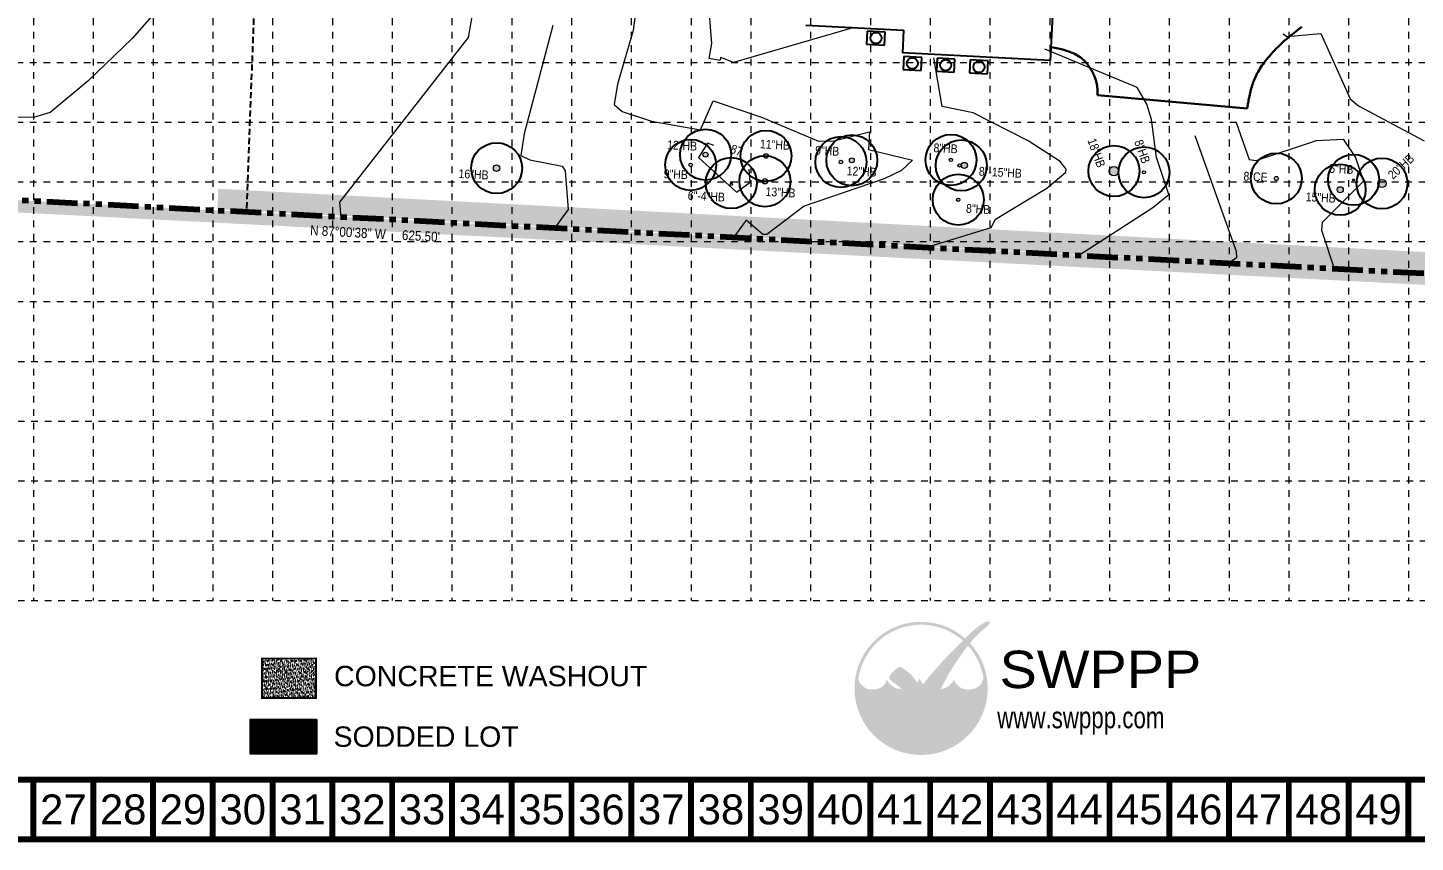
# Model space of a CAD drawing. Extents: x -66 to 9312, y 2290 to 8156.
# Drawn here: x 3878 to 7273, y 2290 to 4284 of the extents above; entities that cross this region are included whole.
import ezdxf
from ezdxf.enums import TextEntityAlignment as Align

# ---------------------------------------------------------------- set-up
doc = ezdxf.new("R2010")
doc.units = 0
doc.header["$LTSCALE"] = 120
doc.header["$MEASUREMENT"] = 0
for name, pattern in [('HIDDEN', [0.375, 0.125, -0.125, 0.125]), ('HIDDEN2', [0.1875, 0.125, -0.0625]), ('PHANTOM2', [1.25, 0.625, -0.125, 0.125, -0.125, 0.125, -0.125])]:
    doc.linetypes.add(name, pattern=pattern)
for name, color, linetype, lineweight in [('A-Anno-Note', 211, 'CONTINUOUS', 30), ('A-PROP', 60, 'PHANTOM2', 80), ('A-PROP-Esmt', 10, 'HIDDEN2', 25), ('A-PROP-Road', 112, 'CONTINUOUS', 30), ('A-Wall-Blow', 30, 'CONTINUOUS', 25), ('CTEXT', 4, 'CONTINUOUS', 25), ('CTR', 4, 'CONTINUOUS', 9), ('TREE', 2, 'CONTINUOUS', 20)]:
    doc.layers.add(name, color=color, linetype=linetype, lineweight=lineweight)
for name, color, linetype in [('AC', 7, 'CONTINUOUS'), ('BASE', 7, 'CONTINUOUS'), ('GRID', 254, 'HIDDEN'), ('HIDE3', 74, 'CONTINUOUS'), ('LEGEND', 7, 'CONTINUOUS'), ('LIMITS OF DISTURBANCE', 1, 'HIDDEN'), ('LOGO', 7, 'CONTINUOUS'), ('SILT FENCE', 200, 'CONTINUOUS')]:
    doc.layers.add(name, color=color, linetype=linetype)
doc.styles.add("L200'", font='ARIAL.TTF', dxfattribs={"height": 0.001969})
doc.styles.add('LOGO1', font='ROCKEB.TTF', dxfattribs={"height": 25})
doc.styles.get("Standard").update_dxf_attribs({"font": 'ARIAL.TTF', "width": 0.85})

# ---------------------------------------------------------------- blocks, each defined once
blk = doc.blocks.new('new logo')
at = {"layer": 'LOGO'}
h = blk.add_hatch(color=170, dxfattribs=at)
h.paths.add_polyline_path([(67.4, 44.1), (66.8, 44.7), (66.3, 45.2), (66, 45.8), (65.5, 46.4), (65.1, 47.2), (64.7, 47.9), (64.4, 48.5), (64.2, 49), (63.9, 49.6), (63.7, 50.1), (63.3, 51), (62.9, 52), (62.6, 52.8), (62.4, 53.3), (62.2, 53.7), (62.1, 54.2), (61.9, 54.7), (61.7, 55.2), (61.5, 55.7), (61.3, 56.3), (61, 56.8), (60.8, 57.4), (60.5, 57.9), (60.2, 58.5), (60, 59.1), (59.7, 59.6), (59.3, 60.2), (59, 60.8), (58.7, 61.3), (58.3, 61.9), (58, 62.4), (57.6, 62.9), (57.3, 63.4), (56.9, 63.9), (56.6, 64.3), (56.3, 64.7), (55.9, 65.1), (55.6, 65.5), (55.2, 65.9), (54.9, 66.2), (54, 66.2), (52.9, 66.3), (52, 66.5), (51.5, 66.6), (50.9, 66.8), (50.3, 67), (49.4, 67.4), (48.3, 67.9), (47.3, 68.6), (46.5, 69.3), (45.7, 70), (45, 70.8), (44.4, 71.5), (44, 72.2), (43.6, 72.7), (43.4, 72.9), (43.2, 73.2), (43.1, 73.4), (43, 73.5), (42.8, 73.7), (42.7, 73.7), (42.7, 73.8), (42.6, 73.8), (42.5, 73.7), (42.5, 73.6), (42.4, 73.5), (42.4, 73.4), (42.3, 73.2), (42.2, 72.8), (42, 72.1), (41.7, 71.5), (41.4, 70.9), (41, 70.3), (40.5, 69.8), (40, 69.2), (39.4, 68.7), (38.8, 68.2), (38.1, 67.7), (37.3, 67.3), (36.5, 66.9), (35.7, 66.6), (34.9, 66.3), (34, 66.1), (33, 66), (31.9, 65.9), (30.8, 65.9), (29.6, 65.9), (28.6, 66), (27.6, 66.1), (26.7, 66.4), (25.8, 66.7), (25, 67.1), (24.1, 67.6), (23.2, 68.2), (22.4, 68.9), (21.8, 69.5), (21.4, 69.9), (21, 70.4), (20.6, 70.9), (20.2, 71.5), (19.9, 72.1), (19.5, 72.9), (19.2, 73.8), (18.9, 74.8, -0.595729), (106.3, 106.8), (107, 107.5), (107.5, 108), (108.1, 108.6, 37.93689), (112.3, 104.5), (112.1, 104.2), (111.6, 103.7), (111.1, 103.1), (110.6, 102.5, -0.146449), (123.6, 75), (123.3, 74.5), (123.1, 74), (122.9, 73.5), (122.8, 73.1), (122.5, 72.4), (122.2, 71.7), (121.9, 71.1), (121.5, 70.5), (121.1, 70), (120.7, 69.5), (120.2, 69), (119.6, 68.6), (119, 68.1), (118.4, 67.7), (117.8, 67.4), (117.1, 67), (116.5, 66.7), (115.8, 66.5), (115, 66.3), (114.3, 66.1), (113.5, 66), (112.7, 65.9), (111.9, 65.8), (111.1, 65.8), (110.3, 65.8), (109.4, 65.9), (108.6, 66), (107.7, 66.2), (106.8, 66.4), (105.9, 66.7), (105.1, 67.1), (104.3, 67.5), (103.5, 68), (102.8, 68.6), (102.1, 69.3), (101.4, 70), (100.8, 70.7), (100.2, 71.4), (99.8, 72), (99.5, 72.5), (99.4, 72.8), (99.3, 73), (99.1, 73.2), (99, 73.4), (98.9, 73.5), (98.8, 73.6), (98.7, 73.6), (98.6, 73.6), (98.5, 73.5), (98.4, 73.4), (98.4, 73.3), (98.3, 73.2), (98.2, 73), (98.1, 72.8), (97.8, 72.4), (97.4, 71.8), (96.9, 71.1), (96.4, 70.5), (95.9, 70.1), (95.4, 69.6), (94.8, 69.1), (94.2, 68.6), (93.5, 68.2), (92.8, 67.7), (91.9, 67.3), (91, 66.9), (90.1, 66.6), (89.4, 66.4), (88.6, 66.2), (87.8, 66.1), (87.6, 65.6), (87.4, 65.1), (87.1, 64.4), (86.9, 63.8), (86.6, 63), (86.3, 62.2), (85.9, 61.3), (85.6, 60.4), (85.3, 59.5), (84.9, 58.6), (84.6, 57.7), (84.2, 56.7), (83.9, 55.8), (83.5, 54.9), (83.2, 54), (82.9, 53.2), (82.6, 52.4), (82.3, 51.6), (82.1, 51), (81.9, 50.3), (81.6, 49.8), (81.3, 48.9), (80.9, 48.1), (80.5, 47.3), (80.1, 46.6), (79.6, 45.9), (79.1, 45.4), (78.6, 44.8), (78.1, 44.3), (77.6, 43.9), (77, 43.5), (76.5, 43.1), (75.9, 42.8), (75.3, 42.6), (74.6, 42.3), (73.7, 42.1), (73, 41.9), (72.2, 41.9), (71.6, 42), (70.9, 42.2), (70.1, 42.5), (69.4, 42.8), (68.7, 43.1), (68, 43.5)])
h.paths.add_polyline_path([(71.8, 72), (70.7, 73.9), (70.1, 75.2), (69.7, 74.3), (68.7, 72.6), (67.9, 71.7), (67.9, 71.5), (68.1, 71.2), (68.3, 71), (68.4, 70.8), (68.5, 70.6), (68.7, 70.4), (68.8, 70.2), (68.9, 70.1), (69, 70), (69.1, 69.8), (69.3, 69.7), (69.4, 69.7), (69.5, 69.6), (69.6, 69.5), (69.7, 69.5), (69.8, 69.4), (69.9, 69.4), (70.1, 69.3), (70.2, 69.3), (70.3, 69.2), (70.4, 69.2), (70.5, 69.2), (70.6, 69.2), (70.8, 69.2), (70.9, 69.2), (71, 69.2), (71.1, 69.2), (71.2, 69.2), (71.3, 69.2), (71.4, 69.2), (71.5, 69.2), (71.6, 69.2), (71.7, 69.3), (71.8, 69.3), (71.9, 69.3), (72, 69.4), (72.1, 69.5), (72.2, 69.5), (72.3, 69.6), (72.5, 69.6), (72.6, 69.7), (72.7, 69.8), (72.8, 69.9), (72.9, 70), (73, 70.1), (73.1, 70.2), (73.2, 70.3), (73.3, 70.4), (72.5, 71.1)], flags=17)
blk.add_hatch(color=240, dxfattribs=at).paths.add_polyline_path([(117.7, 117.3), (118.9, 118.2), (119.8, 118.9), (120.6, 119.5), (121.3, 119.9), (121.9, 120.3), (122.4, 120.6), (122.8, 120.9), (123.1, 121.1), (123.4, 121.3), (123.7, 121.4), (124, 121.6), (124.2, 121.7), (124.4, 121.8), (124.6, 121.9), (124.8, 121.9), (125, 122), (125.2, 122.1), (125.4, 122.2), (125.6, 122.2), (125.8, 122.3), (125.9, 122.4), (126.1, 122.4), (126.3, 122.5), (126.4, 122.5), (126.6, 122.6), (126.7, 122.6), (126.8, 122.7), (126.9, 122.7), (127.1, 122.7), (127.2, 122.8), (127.3, 122.8), (127.4, 122.8), (127.5, 122.8), (127.6, 122.8), (127.7, 122.8), (127.8, 122.8), (127.9, 122.8), (128, 122.8), (128.1, 122.8), (128.1, 122.8), (128.2, 122.8), (128.3, 122.8), (128.4, 122.8), (128.4, 122.7), (128.5, 122.7), (128.5, 122.7), (128.6, 122.7), (128.6, 122.6), (128.7, 122.6), (128.7, 122.6), (128.7, 122.5), (128.7, 122.5), (128.8, 122.4), (128.8, 122.4), (128.8, 122.3), (128.8, 122.3), (128.8, 122.2), (128.8, 122.1), (128.8, 122.1), (128.8, 122), (128.8, 121.9), (128.8, 121.8), (128.8, 121.8), (128.8, 121.7), (128.8, 121.6), (128.7, 121.5), (128.7, 121.4), (128.7, 121.3), (128.6, 121.3), (128.6, 121.2), (128.5, 121.1), (128.4, 121), (128.4, 120.8), (128.3, 120.7), (128.2, 120.6), (128.1, 120.4), (128, 120.3), (127.8, 120.1), (127.7, 120), (127.6, 119.8), (127.4, 119.6), (127.3, 119.4), (127.1, 119.2), (126.8, 119), (126.6, 118.8), (126.3, 118.5), (125.9, 118.2), (125.5, 117.9), (125.1, 117.5), (124.6, 117), (124, 116.6), (123.5, 116.1), (122.9, 115.6), (122.3, 115.1), (121.7, 114.5), (121.1, 114), (120.6, 113.5), (120, 113), (119.5, 112.5), (119, 112), (118.5, 111.5), (118, 111), (117.5, 110.5), (117, 109.9), (116.5, 109.4), (116, 108.8), (115.5, 108.3), (115, 107.7), (114.5, 107.1), (114, 106.6), (113.5, 106), (113, 105.4), (112.5, 104.8), (112.1, 104.2), (111.6, 103.7), (111.1, 103.1), (110.6, 102.4), (110.1, 101.8), (109.6, 101.1), (109, 100.4), (108.5, 99.7), (107.9, 98.9), (107.3, 98.1), (106.7, 97.3), (106, 96.4), (105.4, 95.6), (104.8, 94.7), (104.2, 93.9), (103.6, 93.1), (103.1, 92.3), (102.5, 91.5), (102, 90.6), (101.4, 89.8), (100.9, 89), (100.3, 88.2), (99.8, 87.3), (99.2, 86.5), (98.6, 85.6), (98.1, 84.7), (97.5, 83.8), (96.9, 82.9), (96.4, 82), (95.9, 81.1), (95.4, 80.3), (94.9, 79.5), (94.5, 78.7), (94, 78), (93.6, 77.2), (93.2, 76.5), (92.8, 75.8), (92.4, 75), (92, 74.3), (91.6, 73.5), (91.2, 72.8), (90.8, 72), (90.4, 71.3), (90, 70.6), (89.6, 69.9), (89.3, 69.3), (89, 68.7), (88.8, 68.2), (88.5, 67.7), (88.3, 67.3), (88.1, 66.9), (88, 66.5), (87.8, 66.1), (87.6, 65.6), (87.4, 65.1), (87.1, 64.4), (86.9, 63.8), (86.6, 63), (86.3, 62.2), (85.9, 61.3), (85.6, 60.4), (85.3, 59.5), (84.9, 58.6), (84.6, 57.7), (84.2, 56.7), (83.9, 55.8), (83.5, 54.9), (83.2, 54), (82.9, 53.2), (82.6, 52.4), (82.3, 51.6), (82.1, 51), (81.9, 50.3), (81.6, 49.8), (81.4, 49.2), (81.2, 48.7), (81, 48.3), (80.8, 47.9), (80.6, 47.5), (80.4, 47.1), (80.2, 46.7), (80, 46.4), (79.7, 46.1), (79.5, 45.8), (79.2, 45.5), (79, 45.2), (78.7, 44.9), (78.5, 44.7), (78.2, 44.4), (78, 44.2), (77.7, 44), (77.4, 43.8), (77.2, 43.6), (76.9, 43.4), (76.6, 43.2), (76.3, 43), (76, 42.9), (75.7, 42.7), (75.5, 42.6), (75.2, 42.5), (74.9, 42.4), (74.6, 42.3), (74.3, 42.2), (74, 42.1), (73.8, 42.1), (73.5, 42), (73.2, 42), (73, 41.9), (72.7, 41.9), (72.5, 41.9), (72.2, 41.9), (72, 42), (71.8, 42), (71.5, 42.1), (71.3, 42.1), (71.1, 42.2), (70.8, 42.2), (70.6, 42.3), (70.4, 42.4), (70.1, 42.5), (69.9, 42.6), (69.6, 42.7), (69.4, 42.8), (69.2, 42.9), (68.9, 43), (68.7, 43.1), (68.5, 43.2), (68.2, 43.4), (68, 43.6), (67.8, 43.7), (67.6, 43.9), (67.4, 44.1), (67.2, 44.3), (67, 44.5), (66.8, 44.7), (66.6, 44.9), (66.5, 45.1), (66.3, 45.4), (66.1, 45.6), (65.9, 45.9), (65.7, 46.2), (65.4, 46.6), (65.2, 47), (65, 47.4), (64.7, 47.9), (64.4, 48.5), (64.2, 49), (63.9, 49.6), (63.7, 50.1), (63.4, 50.7), (63.2, 51.3), (63, 51.8), (62.8, 52.3), (62.6, 52.8), (62.4, 53.3), (62.2, 53.7), (62.1, 54.2), (61.9, 54.7), (61.7, 55.2), (61.5, 55.7), (61.3, 56.3), (61, 56.8), (60.8, 57.4), (60.5, 57.9), (60.2, 58.5), (60, 59.1), (59.7, 59.6), (59.3, 60.2), (59, 60.8), (58.7, 61.3), (58.3, 61.9), (58, 62.4), (57.6, 62.9), (57.3, 63.4), (56.9, 63.9), (56.6, 64.3), (56.3, 64.7), (55.9, 65.1), (55.6, 65.5), (55.2, 65.9), (54.9, 66.3), (54.5, 66.6), (54.1, 67), (53.7, 67.4), (53.3, 67.8), (52.8, 68.1), (52.4, 68.5), (51.9, 68.9), (51.4, 69.3), (50.9, 69.7), (50.5, 70), (50, 70.4), (49.5, 70.8), (49.1, 71.1), (48.7, 71.5), (48.2, 71.8), (47.8, 72.1), (47.5, 72.4), (47.1, 72.7), (46.8, 72.9), (46.6, 73.1), (46.3, 73.3), (46.1, 73.5), (45.9, 73.6), (45.7, 73.8), (45.6, 73.9), (45.5, 74), (45.3, 74.2), (45.2, 74.3), (45.1, 74.4), (45, 74.6), (45, 74.7), (44.9, 74.8), (44.8, 75), (44.8, 75.1), (44.8, 75.2), (44.7, 75.4), (44.7, 75.5), (44.7, 75.7), (44.7, 75.8), (44.7, 76), (44.7, 76.1), (44.7, 76.3), (44.8, 76.4), (44.8, 76.6), (44.9, 76.7), (44.9, 76.9), (45, 77.1), (45.1, 77.2), (45.2, 77.4), (45.3, 77.6), (45.4, 77.8), (45.6, 78), (45.7, 78.2), (45.9, 78.5), (46.1, 78.7), (46.3, 79), (46.6, 79.3), (46.8, 79.5), (47.1, 79.8), (47.3, 80.1), (47.6, 80.4), (47.9, 80.7), (48.2, 81), (48.5, 81.3), (48.8, 81.6), (49.2, 81.9), (49.5, 82.2), (49.8, 82.5), (50.1, 82.7), (50.4, 83), (50.7, 83.2), (51, 83.4), (51.2, 83.6), (51.5, 83.8), (51.7, 83.9), (51.9, 84.1), (52.1, 84.2), (52.2, 84.3), (52.4, 84.4), (52.5, 84.5), (52.7, 84.5), (52.8, 84.6), (53, 84.6), (53.1, 84.6), (53.2, 84.7), (53.3, 84.7), (53.5, 84.7), (53.6, 84.7), (53.7, 84.7), (53.8, 84.7), (54, 84.7), (54.1, 84.6), (54.2, 84.6), (54.3, 84.5), (54.5, 84.5), (54.6, 84.4), (54.7, 84.4), (54.9, 84.3), (55, 84.2), (55.2, 84.1), (55.3, 84.1), (55.5, 84), (55.7, 83.9), (55.9, 83.7), (56.1, 83.6), (56.4, 83.4), (56.7, 83.2), (57, 83), (57.3, 82.8), (57.7, 82.5), (58, 82.3), (58.4, 82), (58.8, 81.7), (59.2, 81.4), (59.6, 81.1), (60, 80.8), (60.4, 80.5), (60.8, 80.2), (61.2, 79.9), (61.5, 79.6), (61.9, 79.3), (62.3, 78.9), (62.6, 78.6), (63, 78.3), (63.3, 77.9), (63.7, 77.5), (64, 77.2), (64.3, 76.8), (64.6, 76.4), (64.9, 76), (65.2, 75.6), (65.5, 75.2), (65.8, 74.8), (66.1, 74.4), (66.4, 74), (66.7, 73.6), (66.9, 73.2), (67.2, 72.8), (67.4, 72.5), (67.6, 72.1), (67.8, 71.8), (67.9, 71.5), (68.1, 71.2), (68.3, 71), (68.4, 70.8), (68.5, 70.6), (68.7, 70.4), (68.8, 70.2), (68.9, 70.1), (69, 70), (69.1, 69.8), (69.3, 69.7), (69.4, 69.7), (69.5, 69.6), (69.6, 69.5), (69.7, 69.5), (69.8, 69.4), (69.9, 69.4), (70.1, 69.3), (70.2, 69.3), (70.3, 69.2), (70.4, 69.2), (70.5, 69.2), (70.6, 69.2), (70.8, 69.2), (70.9, 69.2), (71, 69.2), (71.1, 69.2), (71.2, 69.2), (71.3, 69.2), (71.4, 69.2), (71.5, 69.2), (71.6, 69.2), (71.7, 69.3), (71.8, 69.3), (71.9, 69.3), (72, 69.4), (72.1, 69.5), (72.2, 69.5), (72.3, 69.6), (72.5, 69.6), (72.6, 69.7), (72.7, 69.8), (72.8, 69.9), (72.9, 70), (73, 70.1), (73.1, 70.2), (73.2, 70.3), (73.3, 70.5), (73.5, 70.6), (73.6, 70.8), (73.7, 70.9), (73.9, 71.1), (74, 71.3), (74.2, 71.5), (74.3, 71.8), (74.5, 72), (74.7, 72.3), (74.9, 72.6), (75.1, 72.8), (75.3, 73.1), (75.6, 73.5), (75.8, 73.8), (76.1, 74.1), (76.4, 74.5), (76.7, 74.9), (77, 75.3), (77.3, 75.7), (77.7, 76.1), (78, 76.5), (78.4, 77), (78.8, 77.4), (79.2, 77.9), (79.6, 78.4), (80, 78.9), (80.5, 79.5), (81, 80), (81.5, 80.6), (82, 81.1), (82.5, 81.7), (83, 82.3), (83.6, 82.9), (84.1, 83.5), (84.7, 84.1), (85.2, 84.7), (85.7, 85.3), (86.2, 85.8), (86.7, 86.4), (87.2, 86.9), (87.7, 87.4), (88.1, 87.9), (88.6, 88.5), (89.1, 89), (89.5, 89.5), (90, 90.1), (90.5, 90.6), (91, 91.2), (91.5, 91.7), (92.1, 92.3), (92.6, 92.9), (93.2, 93.5), (93.8, 94.1), (94.4, 94.8), (95, 95.4), (95.6, 96), (96.3, 96.7), (96.9, 97.3), (97.6, 98), (98.2, 98.6), (98.8, 99.2), (99.4, 99.8), (100, 100.3), (100.5, 100.9), (101.1, 101.4), (101.6, 102), (102.1, 102.5), (102.7, 103.1), (103.2, 103.6), (103.7, 104.1), (104.2, 104.7), (104.8, 105.2), (105.3, 105.8), (105.9, 106.3), (106.4, 106.9), (107, 107.5), (107.5, 108), (108.1, 108.6), (108.7, 109.2), (109.3, 109.8), (109.9, 110.3), (110.4, 110.9), (111, 111.5), (111.6, 112), (112.2, 112.6), (112.8, 113.1), (113.4, 113.6), (114, 114.2), (114.6, 114.7), (115.3, 115.3), (116, 115.9), (116.8, 116.6)])
at = {"layer": 'LOGO', "style": 'LOGO1'}
for s, height, width, p in [('SWPPP', 31.32, 1.115, (137, 67)), ('www.swppp.com', 18.112, 0.77, (135, 33.4))]:
    blk.add_text(s, height=height, dxfattribs=dict(at, width=width)).set_placement(p)

msp = doc.modelspace()

# ---------------------------------------------------------------- hatches: boundary and pattern name
at = {"layer": 'BASE'}
h = msp.add_hatch(dxfattribs=at)
h.set_pattern_fill('AR-SAND', color=30, scale=3.85866, style=0)
h.set_pattern_definition([(37.5, (7715.965, 2353.654), (-0.24307, 7.434958), [0, -5.865163, 0, -6.559722, 0, -6.270323]), (7.5, (7715.965, 2353.654), (6.828967, 10.889702), [0, -3.164101, 0, -5.286364, 0, -2.025797]), (327.5, (7711.219, 2353.654), (12.016415, 0.021836), [0, -1.92933, 0, -6.945588, 0, -9.067851]), (317.5, (7711.219, 2353.654), (11.59962, 3.38665), [0, -0.964665, 0, -4.553219, 0, -5.209191])])
h.paths.add_polyline_path([(4582.9, 2643.1), (4582.9, 2739.5), (4450.7, 2739.5), (4450.7, 2643.1)])
at = {"layer": 'LEGEND'}
h = msp.add_hatch(dxfattribs=at)
h.set_pattern_fill('ANSI31', color=2, scale=19.27096, style=0)
h.set_pattern_definition([(45, (4226.4102, 2303.5042), (-1.703328, 1.703328), [])])
h.paths.add_polyline_path([(4421.8, 2589.1), (4421.8, 2584.2), (4421.8, 2507), (4584.8, 2507), (4584.8, 2589.1)])
at = {"layer": 'TREE'}
h = msp.add_hatch(color=7, dxfattribs=at)
h.paths.add_polyline_path([(5017.3, 3939.9, 1), (5033.2, 3939.9, 1)])
h.paths.add_polyline_path([(5495.6, 3947.9, 1), (5504.6, 3947.9, 1)])
h.paths.add_polyline_path([(5542.6, 3973.1, 1), (5530.6, 3973.1, 1)])
h.paths.add_polyline_path([(5602.4, 3900.4, 1), (5596.4, 3900.4, 1)])
h.paths.add_polyline_path([(5688.2, 3907.9, 1), (5675.3, 3907.9, 1)])
h.paths.add_polyline_path([(5690.1, 3969.9, 1), (5679.1, 3969.9, 1)])
h.paths.add_polyline_path([(5872.3, 3954.9, 1), (5863.3, 3954.9, 1)])
h.paths.add_polyline_path([(5900.6, 3959.1, 1), (5888.6, 3959.1, 1)])
h.paths.add_polyline_path([(6141.2, 3960.1, 1), (6133.2, 3960.1, 1)])
h.paths.add_polyline_path([(6162.4, 3946.6, 1), (6154.3, 3946.6, 1)])
h.paths.add_polyline_path([(6162.4, 3946.6, 1), (6177.4, 3946.6, 1)])
h.paths.add_polyline_path([(6159, 3862.7, 1), (6151, 3862.7, 1)])
h = msp.add_hatch(color=7, dxfattribs=at)
h.paths.add_polyline_path([(6547.5, 3932.8, 1), (6524.5, 3932.8, 1)])
h.paths.add_polyline_path([(6613.6, 3929.7, 1), (6605.5, 3929.7, 1)])
h.paths.add_polyline_path([(6928.5, 3914.6, 1), (6938.5, 3914.6, 1)])
h.paths.add_polyline_path([(7097.3, 3887.1, 1), (7082.3, 3887.1, 1)])
h.paths.add_polyline_path([(7125, 3911.4, 1), (7119.9, 3911.4, 1)])
h.paths.add_polyline_path([(7202, 3902.4, 1), (7182.1, 3902.4, 1)])

# ---------------------------------------------------------------- linework, layer by layer
at = {"layer": 'A-PROP', "color": 7}
msp.add_line((8493.1, 3619.1), (997.3, 4010.6), dxfattribs=at)
at = {"layer": 'A-PROP-Esmt', "color": 252}
msp.add_line((4540.2, 7206.5), (4412.6, 3832.2), dxfattribs=at)
at = {"layer": 'A-PROP-Road', "color": 7}
for p, q in [((6982.4, 4275.7), (6989, 4280.7)), ((6989, 4280.7), (6995.8, 4285.8)), ((6942.8, 4241.8), (6947.8, 4246.5)), ((6947.8, 4246.5), (6953, 4251.3)), ((6953, 4251.3), (6958.5, 4256.1)), ((6958.5, 4256.1), (6964.1, 4260.9)), ((6964.1, 4260.9), (6970, 4265.8)), ((6970, 4265.8), (6976.1, 4270.8)), ((6976.1, 4270.8), (6982.4, 4275.7)), ((6382.8, 4236), (6391.3, 4234.5)), ((6391.3, 4234.5), (6399.3, 4232.8)), ((6399.3, 4232.8), (6406.8, 4231.1)), ((6406.8, 4231.1), (6413.7, 4229.3)), ((6413.7, 4229.3), (6420.1, 4227.3)), ((6420.1, 4227.3), (6426, 4225.3)), ((6426, 4225.3), (6431.5, 4223.2)), ((6431.5, 4223.2), (6436.5, 4221.1)), ((6436.5, 4221.1), (6441.2, 4218.8)), ((6441.2, 4218.8), (6445.5, 4216.6)), ((6445.5, 4216.6), (6449.4, 4214.2)), ((6449.4, 4214.2), (6453, 4211.8)), ((6453, 4211.8), (6456.3, 4209.4)), ((6910.2, 4206.8), (6913.6, 4210.9)), ((6913.6, 4210.9), (6917.2, 4215.1)), ((6917.2, 4215.1), (6920.9, 4219.4)), ((6920.9, 4219.4), (6924.9, 4223.7)), ((6924.9, 4223.7), (6929.1, 4228.1)), ((6929.1, 4228.1), (6933.5, 4232.6)), ((6933.5, 4232.6), (6938, 4237.2)), ((6938, 4237.2), (6942.8, 4241.8)), ((6456.3, 4209.4), (6459.3, 4206.9)), ((6459.3, 4206.9), (6462, 4204.4)), ((6462, 4204.4), (6464.6, 4201.9)), ((6464.6, 4201.9), (6466.9, 4199.4)), ((6466.9, 4199.4), (6469.1, 4196.9)), ((6469.1, 4196.9), (6471.2, 4194.3)), ((6471.2, 4194.3), (6473.1, 4191.8)), ((6473.1, 4191.8), (6474.9, 4189.2)), ((6474.9, 4189.2), (6476.6, 4186.7)), ((6476.6, 4186.7), (6478.3, 4184.2)), ((6478.3, 4184.2), (6479.8, 4181.7)), ((6479.8, 4181.7), (6481.3, 4179.2)), ((6481.3, 4179.2), (6482.7, 4176.7)), ((6888.9, 4176), (6891.1, 4179.7)), ((6891.1, 4179.7), (6893.4, 4183.4)), ((6893.4, 4183.4), (6895.8, 4187.2)), ((6895.8, 4187.2), (6898.3, 4191)), ((6898.3, 4191), (6901.1, 4194.9)), ((6901.1, 4194.9), (6903.9, 4198.8)), ((6903.9, 4198.8), (6907, 4202.7)), ((6907, 4202.7), (6910.2, 4206.8)), ((6482.7, 4176.7), (6484, 4174.3)), ((6484, 4174.3), (6485.2, 4171.9)), ((6485.2, 4171.9), (6486.3, 4169.4)), ((6486.3, 4169.4), (6487.4, 4167)), ((6487.4, 4167), (6488.4, 4164.7)), ((6488.4, 4164.7), (6489.3, 4162.3)), ((6489.3, 4162.3), (6490.2, 4160)), ((6490.2, 4160), (6491, 4157.7)), ((6491, 4157.7), (6491.7, 4155.4)), ((6491.7, 4155.4), (6492.3, 4153.2)), ((6492.3, 4153.2), (6492.9, 4151)), ((6492.9, 4151), (6493.4, 4148.8)), ((6493.4, 4148.8), (6493.9, 4146.6)), ((6493.9, 4146.6), (6494.3, 4144.5)), ((6494.3, 4144.5), (6494.7, 4142.4)), ((6874.6, 4142.8), (6875.8, 4146.6)), ((6875.8, 4146.6), (6877.1, 4150.3)), ((6877.1, 4150.3), (6878.5, 4154)), ((6878.5, 4154), (6880, 4157.6)), ((6880, 4157.6), (6881.6, 4161.3)), ((6881.6, 4161.3), (6883.2, 4165)), ((6883.2, 4165), (6885, 4168.6)), ((6885, 4168.6), (6886.9, 4172.3)), ((6886.9, 4172.3), (6888.9, 4176)), ((6494.7, 4142.4), (6495, 4140.4)), ((6495, 4140.4), (6495.2, 4138.4)), ((6495.2, 4138.4), (6495.4, 4136.5)), ((6495.4, 4136.5), (6495.6, 4134.6)), ((6495.6, 4134.6), (6495.7, 4132.8)), ((6495.7, 4132.8), (6495.8, 4131.1)), ((6495.8, 4120.2), (6495.7, 4119.6)), ((6495.7, 4119.6), (6495.7, 4119.2)), ((6495.7, 4119.2), (6495.7, 4118.9)), ((6862.3, 4085.8), (6495.7, 4118.9)), ((6495.7, 4118.9), (6495.7, 4118.9)), ((6495.8, 4131.1), (6495.9, 4129.4)), ((6495.9, 4122.7), (6495.8, 4121.7)), ((6495.8, 4121.7), (6495.8, 4120.9)), ((6495.8, 4120.9), (6495.8, 4120.2)), ((6495.9, 4129.4), (6495.9, 4127.9)), ((6495.9, 4127.9), (6495.9, 4126.4)), ((6495.9, 4126.4), (6495.9, 4125.1)), ((6495.9, 4125.1), (6495.9, 4123.9)), ((6495.9, 4123.9), (6495.9, 4122.7)), ((6865.6, 4106.1), (6866.2, 4109.4)), ((6866.2, 4109.4), (6866.9, 4112.8)), ((6866.9, 4112.8), (6867.6, 4116.4)), ((6867.6, 4116.4), (6868.5, 4120.1)), ((6868.5, 4120.1), (6869.3, 4123.8)), ((6869.3, 4123.8), (6870.2, 4127.6)), ((6870.2, 4127.6), (6871.2, 4131.4)), ((6871.2, 4131.4), (6872.3, 4135.2)), ((6872.3, 4135.2), (6873.4, 4139.1)), ((6873.4, 4139.1), (6874.6, 4142.8)), ((6862.3, 4086), (6862.4, 4086.6)), ((6862.3, 4085.8), (6862.3, 4086)), ((6862.4, 4086.6), (6862.5, 4087.6)), ((6862.5, 4087.6), (6862.7, 4088.9)), ((6862.7, 4088.9), (6863, 4090.5)), ((6863, 4090.5), (6863.3, 4092.5)), ((6863.3, 4092.5), (6863.6, 4094.7)), ((6863.6, 4094.7), (6864, 4097.2)), ((6864, 4097.2), (6864.5, 4100)), ((6864.5, 4100), (6865, 4102.9)), ((6865, 4102.9), (6865.6, 4106.1))]:
    msp.add_line(p, q, dxfattribs=at)
at = {"layer": 'A-Wall-Blow', "color": 7, "linetype": 'Continuous'}
for p, q in [((6404.1, 4657.6), (6380, 4203.3)), ((5781.7, 4290.1), (6021.4, 4277.4)), ((6021.4, 4277.4), (6018.5, 4222.5)), ((6380, 4203.3), (6018.5, 4222.5))]:
    msp.add_line(p, q, dxfattribs=at)
at = {"layer": 'AC', "color": 7, "linetype": 'ByBlock', "lineweight": -2}
for p, q in [((5932.5, 4275.5), (5930.8, 4243.6)), ((5976.4, 4273.2), (5932.5, 4275.5)), ((5974.7, 4241.2), (5976.4, 4273.2)), ((5930.8, 4243.6), (5974.7, 4241.2)), ((6021.6, 4213.5), (6020, 4181.5)), ((6065.6, 4211.2), (6021.6, 4213.5)), ((6063.9, 4179.2), (6065.6, 4211.2)), ((6020, 4181.5), (6063.9, 4179.2)), ((6103.1, 4209.2), (6101.4, 4177.3)), ((6101.4, 4177.3), (6145.3, 4174.9)), ((6147, 4206.9), (6103.1, 4209.2)), ((6145.3, 4174.9), (6147, 4206.9)), ((6184.5, 4204.9), (6182.8, 4173)), ((6228.5, 4202.6), (6184.5, 4204.9)), ((6226.8, 4170.7), (6228.5, 4202.6)), ((6182.8, 4173), (6226.8, 4170.7))]:
    msp.add_line(p, q, dxfattribs=at)
for centre in [(5953.6, 4258.4), (6042.8, 4196.4), (6124.2, 4192.1), (6205.6, 4187.8)]:
    msp.add_circle(centre, 13.6, dxfattribs=at)
at = {"layer": 'BASE', "const_width": 14.6}
for points in [[(-58.5, 2297), (9305, 2297), (9305, 8149.1), (-58.5, 8149.1)], [(87.5, 2443.2), (9159.1, 2443), (9158.9, 8002.9), (89.4, 8003)]]:
    msp.add_lwpolyline(points, close=True, dxfattribs=at)
at = {"layer": 'BASE', "color": 30, "const_width": 4.82}
msp.add_lwpolyline([(4450.7, 2643.1), (4582.9, 2643.1), (4582.9, 2739.5), (4450.7, 2739.5)], close=True, dxfattribs=at)
at = {"layer": 'BASE', "const_width": 14.6}
for points in [[(3891.7, 2297), (3891.7, 2443.3)], [(4038, 2297), (4038, 2443.3)], [(4184.3, 2297), (4184.3, 2443.3)], [(4330.6, 2297), (4330.6, 2443.3)], [(4476.9, 2297), (4476.9, 2443.3)], [(4623.3, 2297), (4623.3, 2443.3)], [(4769.6, 2297), (4769.6, 2443.3)], [(4915.9, 2297), (4915.9, 2443.3)], [(5062.2, 2297), (5062.2, 2443.3)], [(5208.5, 2297), (5208.5, 2443.3)], [(5354.8, 2297), (5354.8, 2443.3)], [(5501.1, 2297), (5501.1, 2443.3)], [(5647.4, 2297), (5647.4, 2443.3)], [(5793.7, 2297), (5793.7, 2443.3)], [(5940, 2297), (5940, 2443.3)], [(6086.3, 2297), (6086.3, 2443.3)], [(6232.6, 2297), (6232.6, 2443.3)], [(6378.9, 2297), (6378.9, 2443.3)], [(6525.2, 2297), (6525.2, 2443.3)], [(6671.5, 2297), (6671.5, 2443.3)], [(6817.8, 2297), (6817.8, 2443.3)], [(6964.1, 2297), (6964.1, 2443.3)], [(7110.4, 2297), (7110.4, 2443.3)], [(7256.7, 2297), (7256.7, 2443.3)]]:
    msp.add_lwpolyline(points, dxfattribs=at)
at = {"layer": 'CTR', "color": 35}
for p, q in [((5552, 4244.9, 1068), (5520.4, 4632.6, 1068)), ((4989.8, 4454, 1032), (4955.9, 4259.6, 1032)), ((5371.7, 4374.2, 1056), (5359.2, 4277, 1056)), ((4198.8, 4331.5, 1020), (4133.5, 4257, 1020)), ((5162.7, 4289.3, 1044), (5092.4, 4024.3, 1044)), ((5891.2, 4281.7, 1068), (5605, 4199, 1068)), ((4133.5, 4257, 1020), (4024.6, 4152.6, 1020)), ((4955.9, 4259.6, 1032), (4640.5, 3856.3, 1032)), ((5359.2, 4277, 1056), (5321.1, 4145.7, 1056)), ((5545.7, 4208.3, 1068), (5552, 4244.9, 1068)), ((6950, 4268.7, 1116), (6959.3, 4262.3, 1116)), ((6959.3, 4262.3, 1116), (7042.1, 4269.4, 1116)), ((7042.1, 4269.4, 1116), (7114.1, 4109.7, 1116)), ((6592.6, 4137.4, 1080), (6367, 4231, 1080)), ((5571.1, 4203.6, 1068), (5545.7, 4208.3, 1068)), ((5573.7, 4210.5, 1068), (5571.1, 4203.6, 1068)), ((5605, 4199, 1068), (5573.7, 4210.5, 1068)), ((6115.7, 4090.9, 1068), (6095.3, 4210.2, 1068)), ((4024.6, 4152.6, 1020), (3932.6, 4076.3, 1020)), ((5321.1, 4145.7, 1056), (5312.8, 4095.7, 1056)), ((6616.9, 4097, 1080), (6592.6, 4137.4, 1080)), ((7114.1, 4109.7, 1116), (7134.7, 4092.6, 1116)), ((3932.6, 4076.3, 1020), (3891.5, 4063.6, 1020)), ((5312.8, 4095.7, 1056), (5332.1, 4078.7, 1056)), ((5332.1, 4078.7, 1056), (5404.5, 4055.4, 1056)), ((5523.9, 4034.1, 1056), (5555.2, 4105.1, 1056)), ((5555.2, 4105.1, 1056), (5673.4, 4064.5, 1056)), ((6191.7, 4075.2, 1068), (6115.7, 4090.9, 1068)), ((6326.4, 4006.5, 1068), (6191.7, 4075.2, 1068)), ((6627.9, 4059.1, 1080), (6616.9, 4097, 1080)), ((7134.7, 4092.6, 1116), (7295.5, 4006.8, 1116)), ((3891.5, 4063.6, 1020), (3628.3, 4067.3, 1020)), ((5404.5, 4055.4, 1056), (5523.9, 4034.1, 1056)), ((5673.4, 4064.5, 1056), (5813, 4005.8, 1056)), ((6640.6, 3966.3, 1080), (6627.9, 4059.1, 1080)), ((6835.1, 4051.4, 1104), (6867.3, 3961.5, 1104)), ((5092.4, 4024.3, 1044), (5084.5, 3970.6, 1044)), ((5850.3, 4006.8, 1056), (5938.1, 4028.7, 1056)), ((5938.1, 4028.7, 1056), (5935.2, 3985.7, 1056)), ((6734.4, 4020.2, 1092), (6835.2, 3736.9, 1092)), ((6884.5, 3958.3, 1104), (7031.7, 4008, 1104)), ((7031.7, 4008, 1104), (7097.1, 4010.6, 1104)), ((7097.1, 4010.6, 1104), (7127.3, 3966, 1104)), ((5541.1, 4001.1, 1044), (5519.5, 3965.8, 1044)), ((5556.7, 3995.5, 1044), (5541.1, 4001.1, 1044)), ((5813, 4005.8, 1056), (5850.3, 4006.8, 1056)), ((5935.2, 3985.7, 1056), (6043.2, 3959.7, 1056)), ((6404.3, 3956.3, 1068), (6326.4, 4006.5, 1068)), ((5084.5, 3970.6, 1044), (5106.8, 3960.1, 1044)), ((5106.8, 3960.1, 1044), (5185.7, 3945, 1044)), ((5185.7, 3945, 1044), (5193.2, 3933.4, 1044)), ((5519.5, 3965.8, 1044), (5611.9, 3881.4, 1044)), ((6043.2, 3959.7, 1056), (6015.9, 3934.1, 1056)), ((6419.5, 3937.1, 1068), (6404.3, 3956.3, 1068)), ((6670.3, 3875.2, 1080), (6640.6, 3966.3, 1080)), ((6867.3, 3961.5, 1104), (6884.5, 3958.3, 1104)), ((7127.3, 3966, 1104), (7147, 3908.2, 1104)), ((5193.2, 3933.4, 1044), (5200.7, 3838.6, 1044)), ((5611.9, 3881.4, 1044), (5645.5, 3905.9, 1044)), ((5645.5, 3905.9, 1044), (5643.1, 3937.5, 1044)), ((5973.9, 3913.9, 1056), (5777.7, 3846.8, 1056)), ((6015.9, 3934.1, 1056), (5973.9, 3913.9, 1056)), ((6371.7, 3891.3, 1068), (6418.1, 3930.2, 1068)), ((6418.1, 3930.2, 1068), (6419.5, 3937.1, 1068)), ((7147, 3908.2, 1104), (7045.8, 3807.2, 1104)), ((6246, 3815.1, 1068), (6371.7, 3891.3, 1068)), ((6631.4, 3843.4, 1080), (6670.3, 3875.2, 1080)), ((4640.5, 3856.3, 1032), (4644.2, 3820.1, 1032)), ((5200.7, 3838.6, 1044), (5166.9, 3792.8, 1044)), ((5777.7, 3846.8, 1056), (5686.2, 3777.3, 1056)), ((6449.1, 3725.8, 1080), (6631.4, 3843.4, 1080)), ((5635.8, 3812.6, 1056), (5604.9, 3769.9, 1056)), ((5676.9, 3777.3, 1056), (5635.8, 3812.6, 1056)), ((6235.7, 3794.4, 1068), (6246, 3815.1, 1068)), ((7045.8, 3807.2, 1104), (7044.2, 3788.5, 1104)), ((5686.2, 3777.3, 1056), (5676.9, 3777.3, 1056)), ((6075.4, 3745.4, 1068), (6235.7, 3794.4, 1068)), ((7044.2, 3788.5, 1104), (7076.4, 3689.6, 1104)), ((6835.2, 3736.9, 1092), (6836.2, 3720.4, 1092)), ((6836.2, 3720.4, 1092), (6815.6, 3706.7, 1092))]:
    msp.add_line(p, q, dxfattribs=at)
at = {"layer": 'GRID', "color": 252, "linetype": 'HIDDEN', "lineweight": 0, "ltscale": 1.1}
for p, q in [((3891.7, 8002.8), (3891.7, 2881.5)), ((4038, 8002.8), (4038, 2881.5)), ((4184.3, 8002.8), (4184.3, 2881.5)), ((4330.6, 8002.8), (4330.6, 2881.5)), ((4476.9, 8002.8), (4476.9, 2881.5)), ((4623.3, 8002.8), (4623.3, 2881.5)), ((4769.6, 8002.8), (4769.6, 2881.5)), ((4915.9, 8002.8), (4915.9, 2881.5)), ((5062.2, 8002.8), (5062.2, 2881.5)), ((5208.5, 8002.8), (5208.5, 2881.5)), ((5354.8, 8002.8), (5354.8, 2881.5)), ((5501.1, 8002.8), (5501.1, 2881.5)), ((5647.4, 8002.8), (5647.4, 2881.5)), ((5793.7, 8002.8), (5793.7, 2881.5)), ((5940, 8002.8), (5940, 2881.5)), ((6086.3, 8002.8), (6086.3, 2881.5)), ((6232.6, 8002.8), (6232.6, 2881.5)), ((6378.9, 8002.8), (6378.9, 2881.5)), ((6525.2, 8002.8), (6525.2, 2881.5)), ((6671.5, 8002.8), (6671.5, 2881.5)), ((6817.8, 8002.8), (6817.8, 2881.5)), ((6964.1, 8002.8), (6964.1, 2881.5)), ((7110.4, 8002.8), (7110.4, 2881.5)), ((7256.7, 8002.8), (7256.7, 2881.5)), ((87.9, 4198.9), (9158.7, 4198.9)), ((87.9, 4052.6), (9158.7, 4052.6)), ((87.9, 3906.3), (9158.7, 3906.3)), ((87.9, 3760), (9158.7, 3760)), ((87.9, 3613.7), (9158.7, 3613.7)), ((91.1, 3466.7), (9161.9, 3466.7)), ((91.1, 3320.4), (9161.9, 3320.4)), ((91.1, 3174.1), (9161.9, 3174.1)), ((91.1, 3027.8), (9161.9, 3027.8)), ((91.1, 2881.5), (9161.9, 2881.5))]:
    msp.add_line(p, q, dxfattribs=at)
at = {"layer": 'HIDE3'}
for centre in [(5500.1, 3947.9, 1049.9), (5536.6, 3973.1, 1040.8), (5684.6, 3969.9, 1046.5), (5867.8, 3954.9, 1052.8), (5894.6, 3959.1, 1053.2), (6137.2, 3960.1, 1057.8), (6162.4, 3946.6, 1057.9), (5025.2, 3939.9, 1040.9), (6536, 3932.8, 1072.6), (6609.6, 3929.7, 1075.7), (6933.5, 3914.6), (7122.5, 3911.4, 1099.5), (5599.4, 3903.4, 1041.4), (5599.4, 3903.4, 1041.4), (5681.8, 3907.9, 1046), (7089.8, 3887.1), (7192.1, 3902.4, 1112.3), (6155, 3862.7, 1060.4)]:
    msp.add_circle(centre, 62.3, dxfattribs=at)
at = {"layer": 'LEGEND', "color": 2}
msp.add_lwpolyline([(4421.8, 2584.2), (4421.8, 2507), (4584.8, 2507), (4584.8, 2589.1), (4421.8, 2589.1)], close=True, dxfattribs=at)
at = {"layer": 'LIMITS OF DISTURBANCE', "ltscale": 5, "const_width": 30}
msp.add_lwpolyline([(201.6, 7370.2), (984.4, 3994.2), (8743, 3594.8), (8703.6, 3718.1, -0.157615), (8631.6, 4674.8), (8785.3, 5673.5), (8848.1, 6216.7), (8891.5, 7081.4), (8643.4, 7084.2), (229.2, 7369.9)], format="xyb", close=True, dxfattribs=at)
at = {"layer": 'SILT FENCE', "const_width": 50}
msp.add_lwpolyline([(4343.1, 3864.5), (8705.1, 3635.6)], dxfattribs=at)
at = {"layer": 'TREE', "color": 7}
for centre, radius in [((5536.6, 3973.1, 1040.8), 6), ((5684.6, 3969.9, 1046.5), 5.52), ((5025.2, 3939.9, 1040.9), 7.98), ((5500.1, 3947.9, 1049.9), 4.5), ((5867.8, 3954.9, 1052.8), 4.5), ((5894.6, 3959.1, 1053.2), 6), ((6137.2, 3960.1, 1057.8), 4.02), ((6158.4, 3946.6, 1057.9), 4.02), ((6169.9, 3946.6, 1057.9), 7.5), ((6536, 3932.8), 11.5), ((5599.4, 3905.2, 1041.4), 1.8), ((5681.8, 3907.9, 1046), 6.48), ((6609.6, 3929.7), 4.02), ((6933.5, 3914.6), 4.98), ((7122.5, 3911.4, 1099.5), 2.52), ((7192.1, 3902.4, 1112.3), 9.96), ((5599.4, 3900.4, 1041.4), 3), ((7089.8, 3887.1), 7.5), ((6155, 3862.7, 1060.4), 4.02)]:
    msp.add_circle(centre, radius, dxfattribs=at)

# ---------------------------------------------------------------- block references
at = {"layer": 'GRID', "ltscale": 500, "xscale": 2.926065037933768, "yscale": 2.926065037933768, "zscale": 2.926065037933753}
msp.add_blockref('new logo', (5855.3, 2471), dxfattribs=at)

# ---------------------------------------------------------------- texts
at = {"layer": 'A-Anno-Note', "color": 7, "width": 0.85}
msp.add_text('N 87%%d00\'38" W     625.50\'', height=24, rotation=357.0106, dxfattribs=at).set_placement((4727.5, 3779.8), align=Align.MIDDLE)
at = {"layer": 'BASE'}
for s, p in [('27', (3964.9, 2370.1)), ('28', (4111.2, 2370.1)), ('29', (4257.5, 2370.1)), ('30', (4403.8, 2370.1)), ('31', (4550.1, 2370.1)), ('32', (4696.4, 2370.1)), ('33', (4842.7, 2370.1)), ('34', (4989, 2370.1)), ('35', (5135.3, 2370.1)), ('36', (5281.6, 2370.1)), ('37', (5427.9, 2370.1)), ('38', (5574.2, 2370.1)), ('39', (5720.5, 2370.1)), ('40', (5866.8, 2370.1)), ('41', (6013.1, 2370.1)), ('42', (6159.4, 2370.1)), ('43', (6305.7, 2370.1)), ('44', (6452, 2370.1)), ('45', (6598.3, 2370.1)), ('46', (6744.6, 2370.1)), ('47', (6891, 2370.1)), ('48', (7037.3, 2370.1)), ('49', (7183.6, 2370.1))]:
    msp.add_text(s, height=73.15, dxfattribs=at).set_placement(p, align=Align.MIDDLE_CENTER)
at = {"layer": 'CTEXT', "color": 35, "width": 0.85}
msp.add_text('87', height=21.6, rotation=340.1321, dxfattribs=at).set_placement((5612.5, 3983.8, 1044), align=Align.MIDDLE_CENTER)
at = {"layer": 'LEGEND', "style": "L200'"}
for s, height, p in [('CONCRETE WASHOUT', 49.888, (4627.4, 2671.6)), ('SODDED LOT', 49.89, (4626.1, 2523.3))]:
    msp.add_text(s, height=height, dxfattribs=at).set_placement(p)
at = {"layer": 'TREE', "color": 7, "width": 0.85}
for s, rotation, p in [('12"HB', 357.0106, (5478.7, 3984.6)), ('11"HB', 357.0106, (5705.9, 3986.7)), ('18"HB', 289.5869, (6483.2, 3973.8)), ('8"HB', 289.587, (6595.2, 3976.9)), ('9"HB', 357.0106, (5833.8, 3971.6)), ('8"HB', 357.0106, (6123.5, 3977.7)), ('20"HB', 41.9994, (7245.8, 3935.9)), ('12"HB', 357.0106, (5918.1, 3920.9)), ('8"-15"HB', 357.0106, (6257.5, 3919)), ('5"HB', 357.0106, (7092, 3927.1)), ('16"HB', 357.0106, (4968.2, 3914.1)), ('9"HB', 357.0106, (5463.1, 3914.3)), ('8"CE', 357.0106, (6882.1, 3908.3)), ('6"-4"HB', 357.0106, (5537.9, 3860.3)), ('13"HB', 357.0106, (5719.5, 3870)), ('15"HB', 357.0106, (7041.6, 3857.2)), ('8"HB', 357.0106, (6203.1, 3829.2))]:
    msp.add_text(s, height=21.6, rotation=rotation, dxfattribs=at).set_placement(p, align=Align.CENTER)

doc.saveas('drawing.dxf')
